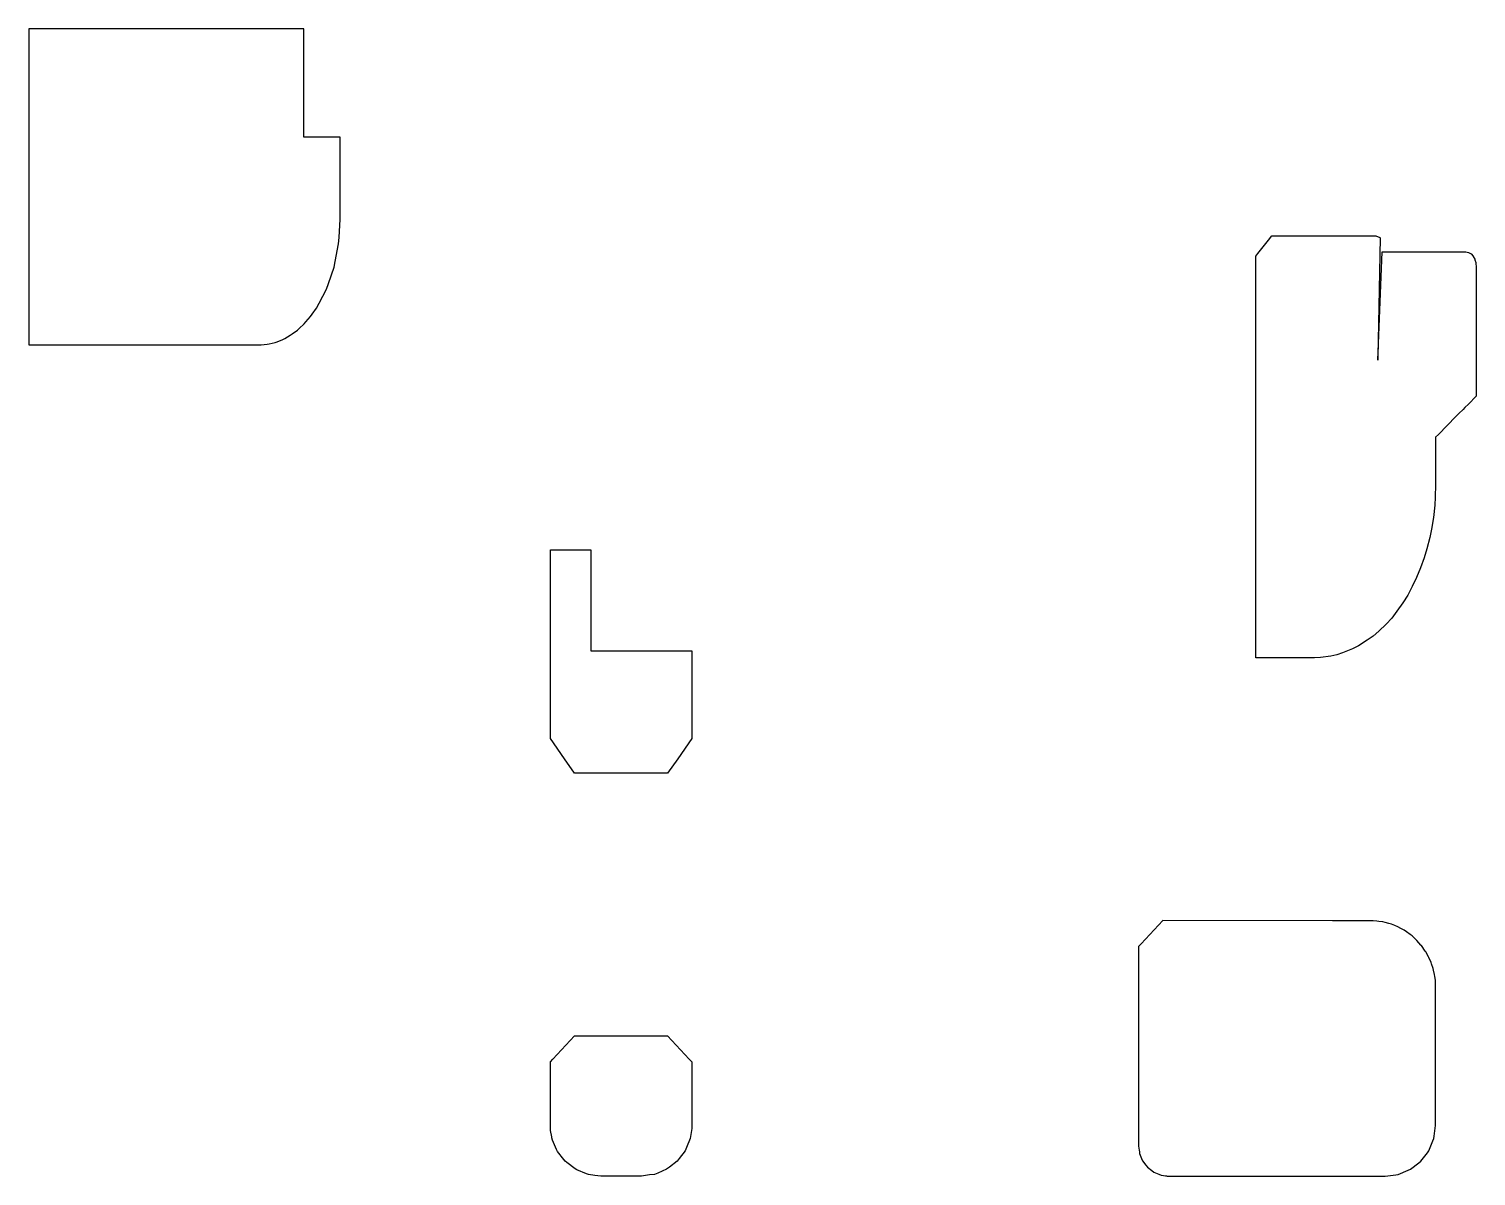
# Model space of a CAD drawing. Header units: metres. Extents: x 2.4 to 74, y -16 to 40.8.
import ezdxf

# ---------------------------------------------------------------- set-up
doc = ezdxf.new("R2010")
doc.units = ezdxf.units.M

msp = doc.modelspace()

# ---------------------------------------------------------------- linework, layer by layer
for p, q in [((9.972, 40.785), (2.4, 40.785)), ((2.4, 40.785), (2.4, 40.341)), ((2.4, 40.341), (2.4, 39.584)), ((16, 40.785), (9.972, 40.785)), ((16, 40.226), (16, 40.785)), ((16, 39.972), (16, 40.226)), ((2.4, 39.584), (2.4, 29.296)), ((16, 38.841), (16, 39.972)), ((16, 37.772), (16, 38.841)), ((16, 38.841), (16, 38.841)), ((16, 35.431), (16, 37.772)), ((17.457, 35.431), (16, 35.431)), ((17.8, 35.431), (17.457, 35.431)), ((17.8, 35.023), (17.8, 35.431)), ((17.8, 32.028), (17.8, 35.023)), ((17.8, 31.368), (17.8, 32.028)), ((17.742, 30.457), (17.8, 31.368)), ((17.552, 29.278), (17.723, 30.154)), ((17.723, 30.154), (17.742, 30.457)), ((63.201, 29.67), (63.723, 30.321)), ((63.723, 30.321), (63.9, 30.543)), ((63.9, 30.543), (67.534, 30.543)), ((67.534, 30.543), (68.637, 30.543)), ((68.637, 30.543), (69.045, 30.543)), ((69.045, 30.543), (69.237, 30.462)), ((69.263, 30.451), (69.146, 24.508)), ((69.237, 30.462), (69.263, 30.451)), ((63.1, 29.544), (63.201, 29.67)), ((63.1, 25.773), (63.1, 29.544)), ((69.146, 24.382), (69.36, 29.75)), ((69.36, 29.75), (72.836, 29.75)), ((72.836, 29.75), (73.35, 29.75)), ((73.35, 29.75), (73.44, 29.75)), ((73.44, 29.75), (73.47, 29.75)), ((73.47, 29.75), (73.483, 29.75)), ((73.483, 29.75), (73.49, 29.75)), ((73.49, 29.75), (73.496, 29.75)), ((73.496, 29.75), (73.5, 29.75)), ((73.5, 29.75), (73.5, 29.75)), ((73.5, 29.75), (73.629, 29.725)), ((73.629, 29.725), (73.631, 29.724)), ((73.631, 29.724), (73.75, 29.653)), ((73.75, 29.653), (73.755, 29.648)), ((73.755, 29.648), (73.854, 29.539)), ((73.854, 29.539), (73.862, 29.523)), ((73.862, 29.523), (73.933, 29.39)), ((73.933, 29.39), (73.942, 29.358)), ((73.942, 29.358), (73.983, 29.216)), ((2.4, 29.296), (2.4, 28.083)), ((17.218, 28.18), (17.496, 28.987)), ((17.496, 28.987), (17.552, 29.278)), ((73.983, 29.216), (73.988, 29.165)), ((73.988, 29.165), (74, 29.03)), ((74, 29.03), (74, 28.567)), ((2.4, 28.083), (2.4, 27.077)), ((17.126, 27.911), (17.218, 28.18)), ((74, 28.567), (74, 26.09)), ((16.753, 27.204), (17.126, 27.911)), ((2.4, 27.077), (2.4, 25.146)), ((16.101, 26.285), (16.338, 26.558)), ((16.338, 26.558), (16.41, 26.66)), ((16.41, 26.66), (16.628, 26.968)), ((16.628, 26.968), (16.753, 27.204)), ((15.419, 25.684), (15.686, 25.88)), ((15.686, 25.88), (15.77, 25.959)), ((15.77, 25.959), (16.022, 26.194)), ((16.022, 26.194), (16.101, 26.285)), ((74, 26.09), (74, 22.665)), ((2.4, 25.146), (5.246, 25.146)), ((5.246, 25.146), (13.8, 25.146)), ((13.8, 25.146), (13.898, 25.153)), ((13.898, 25.153), (14.192, 25.175)), ((14.192, 25.175), (14.289, 25.198)), ((14.289, 25.198), (14.58, 25.265)), ((14.58, 25.265), (14.675, 25.302)), ((14.675, 25.302), (14.961, 25.413)), ((14.961, 25.413), (15.053, 25.465)), ((15.053, 25.465), (15.331, 25.619)), ((15.331, 25.619), (15.419, 25.684)), ((63.1, 19.269), (63.1, 25.773)), ((69.146, 24.508), (69.146, 24.382)), ((73.62, 22.215), (73.449, 22.042)), ((73.686, 22.282), (73.62, 22.215)), ((73.94, 22.539), (73.686, 22.282)), ((74, 22.6), (73.94, 22.539)), ((74, 22.665), (74, 22.634)), ((74, 22.634), (74, 22.6)), ((73.155, 21.743), (72.427, 21.005)), ((73.363, 21.954), (73.155, 21.743)), ((73.449, 22.042), (73.363, 21.954)), ((72.285, 20.861), (72.143, 20.717)), ((72.427, 21.005), (72.285, 20.861)), ((72.143, 20.717), (72, 20.572)), ((72, 20.572), (72, 19.321)), ((63.1, 10.697), (63.1, 19.269)), ((72, 19.321), (72, 19.195)), ((72, 19.195), (72, 18.23)), ((72, 19.195), (72, 19.195)), ((72, 18.228), (71.978, 17.603)), ((72, 18.23), (72, 18.228)), ((71.953, 17.205), (71.891, 16.607)), ((71.978, 17.603), (71.953, 17.205)), ((71.891, 16.607), (71.788, 16.02)), ((71.788, 16.02), (71.709, 15.603)), ((71.572, 15.054), (71.425, 14.607)), ((71.709, 15.603), (71.572, 15.054)), ((28.2, 9.751), (28.2, 15)), ((28.2, 15), (29.45, 15)), ((29.45, 15), (30.2, 15)), ((30.2, 15), (30.2, 13.539)), ((71.425, 14.607), (71.259, 14.103)), ((71.058, 13.626), (70.842, 13.187)), ((71.259, 14.103), (71.058, 13.626)), ((30.2, 13.539), (30.2, 12.651)), ((70.842, 13.187), (70.622, 12.762)), ((30.2, 12.651), (30.2, 12.49)), ((30.2, 12.49), (30.2, 12.393)), ((30.2, 12.393), (30.2, 12.233)), ((30.2, 12.233), (30.2, 12.136)), ((70.374, 12.371), (70.085, 11.96)), ((70.622, 12.762), (70.374, 12.371)), ((30.2, 12.136), (30.2, 11.987)), ((30.2, 11.987), (30.2, 11.896)), ((30.2, 11.896), (30.2, 11.769)), ((30.2, 11.769), (30.2, 11.69)), ((30.2, 11.69), (30.2, 11.594)), ((30.2, 11.594), (30.2, 11.533)), ((30.2, 11.533), (30.2, 10.697)), ((69.826, 11.625), (69.546, 11.328)), ((70.085, 11.96), (69.826, 11.625)), ((69.186, 10.969), (68.904, 10.727)), ((69.546, 11.328), (69.186, 10.969)), ((30.2, 10.697), (30.2, 10)), ((63.1, 9.655), (63.1, 10.697)), ((67.887, 10.093), (67.4, 9.907)), ((68.181, 10.244), (67.887, 10.093)), ((68.606, 10.526), (68.181, 10.244)), ((68.904, 10.727), (68.606, 10.526)), ((28.2, 9.095), (28.2, 9.751)), ((30.2, 10), (33.165, 10)), ((33.165, 10), (35.2, 10)), ((35.2, 10), (35.2, 8.376)), ((35.2, 10), (35.2, 10)), ((64.111, 9.655), (63.1, 9.655)), ((66, 9.655), (64.111, 9.655)), ((66.297, 9.676), (66, 9.655)), ((66.809, 9.739), (66.297, 9.676)), ((67.108, 9.803), (66.809, 9.739)), ((67.4, 9.907), (67.108, 9.803)), ((28.2, 9.027), (28.2, 9.095)), ((28.2, 8.56), (28.2, 9.027)), ((28.2, 5.66), (28.2, 8.56)), ((35.2, 8.376), (35.2, 5.66)), ((28.899, 4.661), (28.2, 5.66)), ((35.2, 5.66), (34.501, 4.661)), ((29.4, 3.945), (28.899, 4.661)), ((34.501, 4.661), (34, 3.945)), ((31.725, 3.945), (29.4, 3.945)), ((34, 3.945), (31.725, 3.945)), ((58.5, -3.346), (57.426, -4.507)), ((66.89, -3.367), (58.5, -3.346)), ((68.806, -3.363), (66.89, -3.367)), ((68.901, -3.373), (68.806, -3.363)), ((69.093, -3.376), (68.901, -3.373)), ((69.194, -3.391), (69.093, -3.376)), ((69.389, -3.419), (69.194, -3.391)), ((69.5, -3.447), (69.389, -3.419)), ((69.689, -3.493), (69.5, -3.447)), ((69.813, -3.537), (69.689, -3.493)), ((69.989, -3.6), (69.813, -3.537)), ((70.129, -3.666), (69.989, -3.6)), ((70.283, -3.739), (70.129, -3.666)), ((70.44, -3.835), (70.283, -3.739)), ((70.566, -3.911), (70.44, -3.835)), ((70.739, -4.042), (70.566, -3.911)), ((70.832, -4.112), (70.739, -4.042)), ((71.018, -4.286), (70.832, -4.112)), ((71.077, -4.342), (71.018, -4.286)), ((57.426, -4.507), (57.3, -4.634)), ((57.3, -4.634), (57.3, -5.743)), ((71.269, -4.562), (71.077, -4.342)), ((71.298, -4.594), (71.269, -4.562)), ((71.487, -4.863), (71.298, -4.594)), ((71.49, -4.866), (71.487, -4.863)), ((71.507, -4.896), (71.49, -4.866)), ((71.651, -5.146), (71.507, -4.896)), ((71.663, -5.173), (71.651, -5.146)), ((71.781, -5.435), (71.663, -5.173)), ((71.8, -5.491), (71.781, -5.435)), ((71.88, -5.728), (71.8, -5.491)), ((71.899, -5.811), (71.88, -5.728)), ((57.3, -5.743), (57.3, -5.775)), ((57.3, -5.775), (57.3, -6.633)), ((71.948, -6.021), (71.899, -5.811)), ((71.963, -6.128), (71.948, -6.021)), ((71.987, -6.31), (71.963, -6.128)), ((71.993, -6.436), (71.987, -6.31)), ((72, -6.581), (71.993, -6.436)), ((57.3, -6.633), (57.3, -6.686)), ((57.3, -6.686), (57.3, -14.177)), ((72, -6.988), (72, -6.581)), ((72, -7.876), (72, -6.988)), ((72, -6.988), (72, -6.988)), ((72, -8.037), (72, -7.876)), ((72, -13.5), (72, -8.037)), ((28.326, -10.217), (29.4, -9.055)), ((29.4, -9.055), (31.304, -9.055)), ((31.304, -9.055), (34, -9.055)), ((34, -9.055), (35.074, -10.217)), ((28.2, -10.344), (28.326, -10.217)), ((28.2, -10.989), (28.2, -10.344)), ((35.074, -10.217), (35.2, -10.344)), ((35.2, -10.344), (35.2, -10.891)), ((35.2, -10.344), (35.2, -10.344)), ((28.2, -11.377), (28.2, -10.989)), ((28.2, -13.5), (28.2, -11.377)), ((35.2, -10.891), (35.2, -11.221)), ((35.2, -11.221), (35.2, -13.5)), ((28.205, -13.593), (28.2, -13.5)), ((28.212, -13.745), (28.205, -13.593)), ((35.2, -13.5), (35.193, -13.645)), ((71.931, -14.027), (72, -13.5)), ((28.268, -14.05), (28.212, -13.745)), ((28.276, -14.109), (28.268, -14.05)), ((28.31, -14.22), (28.276, -14.109)), ((28.501, -14.68), (28.31, -14.22)), ((35.115, -14.147), (34.932, -14.588)), ((35.128, -14.048), (35.115, -14.147)), ((35.193, -13.645), (35.128, -14.048)), ((57.3, -14.177), (57.3, -14.368)), ((71.665, -14.75), (71.868, -14.259)), ((71.868, -14.259), (71.915, -14.147)), ((71.915, -14.147), (71.931, -14.027)), ((28.555, -14.782), (28.501, -14.68)), ((28.86, -15.18), (28.555, -14.782)), ((34.865, -14.75), (34.574, -15.129)), ((34.932, -14.588), (34.865, -14.75)), ((57.3, -14.368), (57.3, -14.5)), ((57.3, -14.5), (57.314, -14.631)), ((57.314, -14.631), (57.326, -14.701)), ((57.326, -14.701), (57.342, -14.817)), ((57.342, -14.817), (57.351, -14.888)), ((57.351, -14.888), (57.454, -15.136)), ((71.268, -15.268), (71.591, -14.846)), ((71.591, -14.846), (71.665, -14.75)), ((28.932, -15.268), (28.86, -15.18)), ((29.014, -15.335), (28.932, -15.268)), ((29.42, -15.646), (29.014, -15.335)), ((29.511, -15.695), (29.42, -15.646)), ((29.989, -15.893), (29.511, -15.695)), ((33.95, -15.665), (33.509, -15.848)), ((34.089, -15.559), (33.95, -15.665)), ((34.468, -15.268), (34.089, -15.559)), ((34.574, -15.129), (34.468, -15.268)), ((57.454, -15.136), (57.501, -15.25)), ((57.501, -15.25), (57.664, -15.463)), ((57.664, -15.463), (57.739, -15.561)), ((57.739, -15.561), (57.952, -15.724)), ((57.952, -15.724), (58.05, -15.799)), ((70.147, -15.915), (70.638, -15.712)), ((70.638, -15.712), (70.75, -15.665)), ((70.75, -15.665), (71.171, -15.342)), ((71.171, -15.342), (71.268, -15.268)), ((30.085, -15.922), (29.989, -15.893)), ((30.403, -15.971), (30.085, -15.922)), ((30.7, -16), (30.403, -15.971)), ((31.423, -16), (30.7, -16)), ((32.7, -16), (31.423, -16)), ((32.91, -15.979), (32.7, -16)), ((33.11, -15.946), (32.91, -15.979)), ((33.347, -15.915), (33.11, -15.946)), ((33.509, -15.848), (33.347, -15.915)), ((58.05, -15.799), (58.298, -15.902)), ((58.298, -15.902), (58.412, -15.949)), ((58.412, -15.949), (58.444, -15.955)), ((58.444, -15.955), (58.641, -15.991)), ((58.641, -15.991), (58.677, -15.995)), ((58.677, -15.995), (58.713, -15.997)), ((58.713, -15.997), (58.738, -15.999)), ((58.738, -15.999), (58.774, -15.999)), ((58.774, -15.999), (58.8, -16)), ((58.8, -16), (63.63, -16)), ((63.63, -16), (69.5, -16)), ((69.5, -16), (70.027, -15.931)), ((70.027, -15.931), (70.147, -15.915))]:
    msp.add_line(p, q)

doc.saveas('drawing.dxf')
